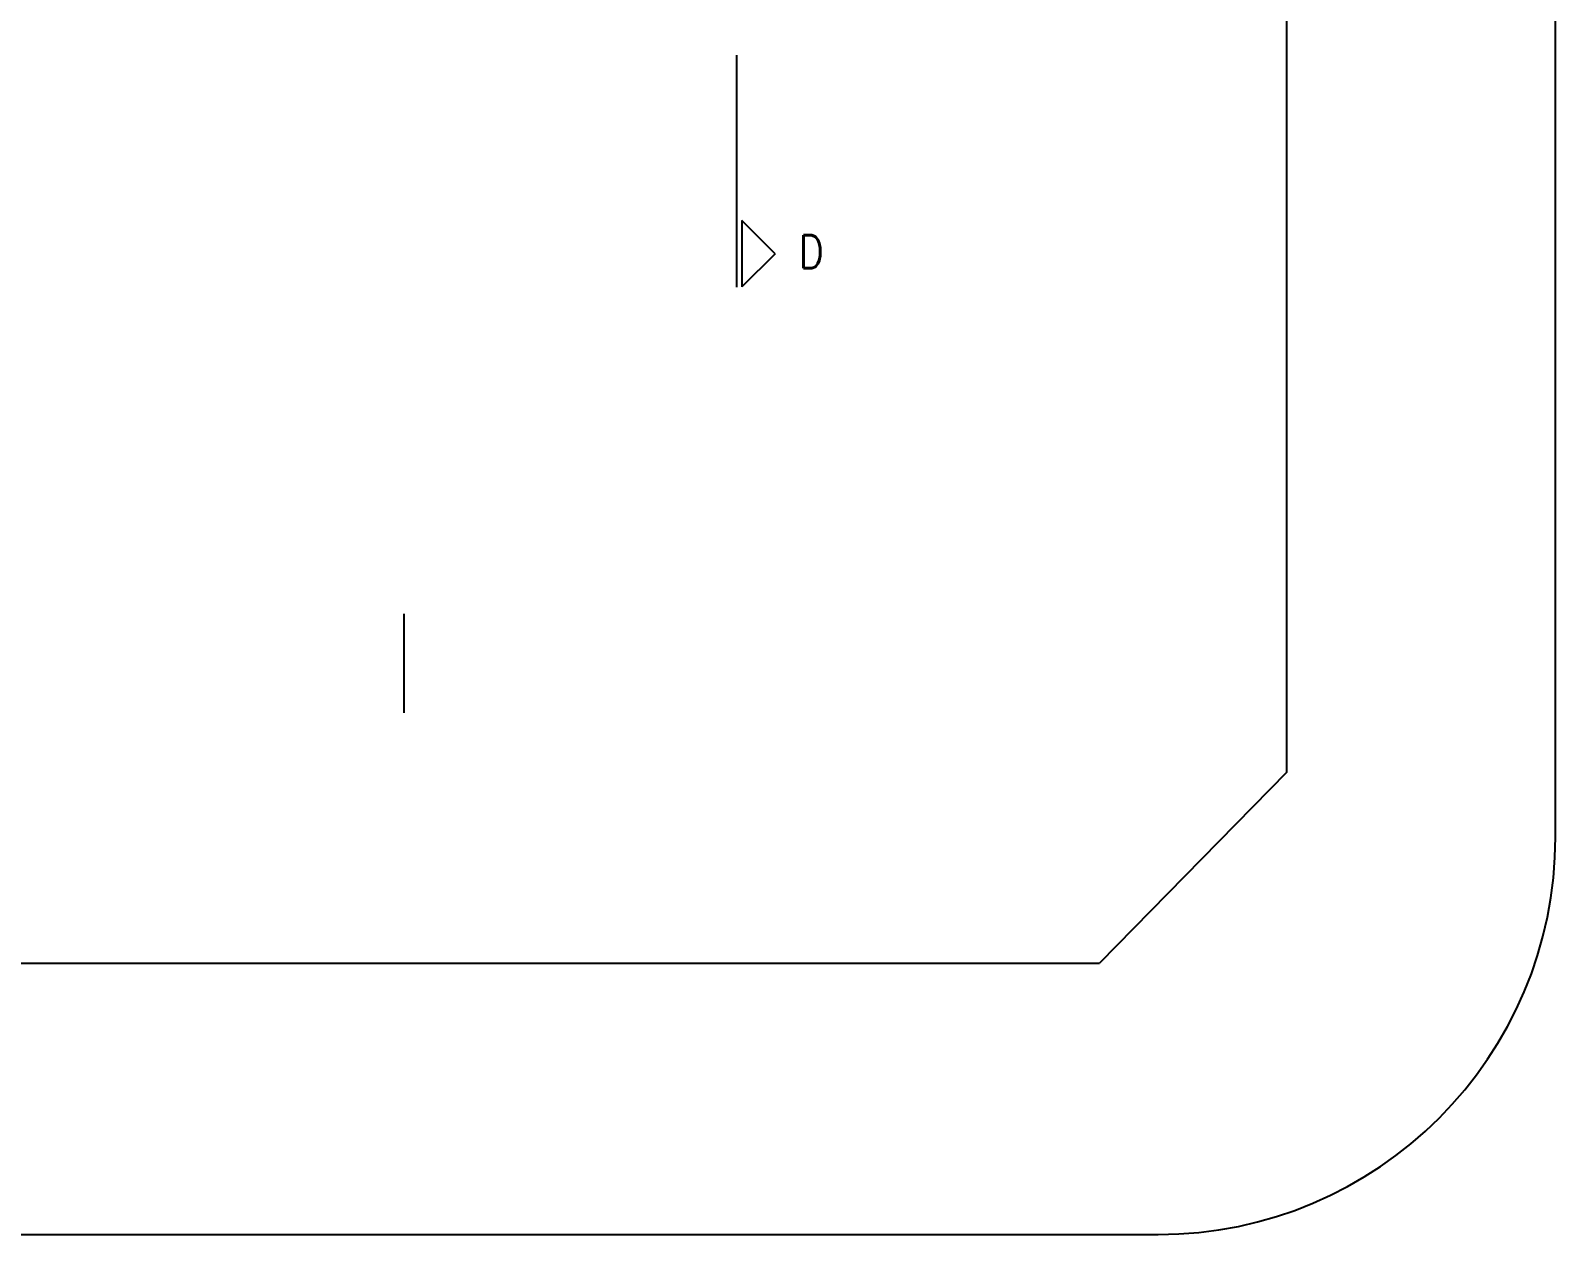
# Model space of a CAD drawing. Header units: metres. Extents: x 95 to 486, y 2972 to 3465.
# Drawn here: x 217.37 to 240.41, y 3355.38 to 3373.57 of the extents above; entities that cross this region are included whole.
import ezdxf

# ---------------------------------------------------------------- set-up
doc = ezdxf.new("R2010")
doc.units = ezdxf.units.M
for name, color, linetype in [('0_HOJA-CARATULA', 7, 'Continuous'), ('0_MUROS', 7, 'Continuous'), ('C_COTAS', 5, 'Continuous')]:
    doc.layers.add(name, color=color, linetype=linetype)
doc.styles.add('ROMANS', font='romans.shx', dxfattribs={"width": 0.8, "height": 0.15})

msp = doc.modelspace()

# ---------------------------------------------------------------- linework, layer by layer
at = {"layer": '0_HOJA-CARATULA'}
msp.add_line((223.0109, 3364.7568), (223.0109, 3363.264), dxfattribs=at)
at = {"layer": '0_MUROS', "color": 4}
for p, q in [((240.4086, 3361.3845), (240.4086, 3436.1031)), ((137.9986, 3355.3845), (234.4086, 3355.3845))]:
    msp.add_line(p, q, dxfattribs=at)
at = {"layer": '0_MUROS', "color": 5}
for p, q in [((236.3486, 3362.3645), (236.3486, 3374.5545)), ((236.3486, 3362.3645), (233.5186, 3359.4845)), ((216.5286, 3359.4845), (233.5186, 3359.4845))]:
    msp.add_line(p, q, dxfattribs=at)
at = {"layer": '0_MUROS', "color": 4}
msp.add_arc((234.4086, 3361.3845), 6, 270, 0, dxfattribs=at)
at = {"layer": 'C_COTAS', "color": 5}
for p, q in [((228.0397, 3373.193), (228.0397, 3369.693)), ((228.6201, 3370.1963), (228.1201, 3370.6963)), ((228.1201, 3370.6963), (228.1201, 3369.6963)), ((228.6201, 3370.1963), (228.1201, 3369.6963))]:
    msp.add_line(p, q, dxfattribs=at)

# ---------------------------------------------------------------- texts
at = {"layer": 'C_COTAS', "color": 5, "style": 'ROMANS', "width": 0.85}
msp.add_text('D', height=0.5, dxfattribs=at).set_placement((228.9744, 3369.9764))

doc.saveas('drawing.dxf')
